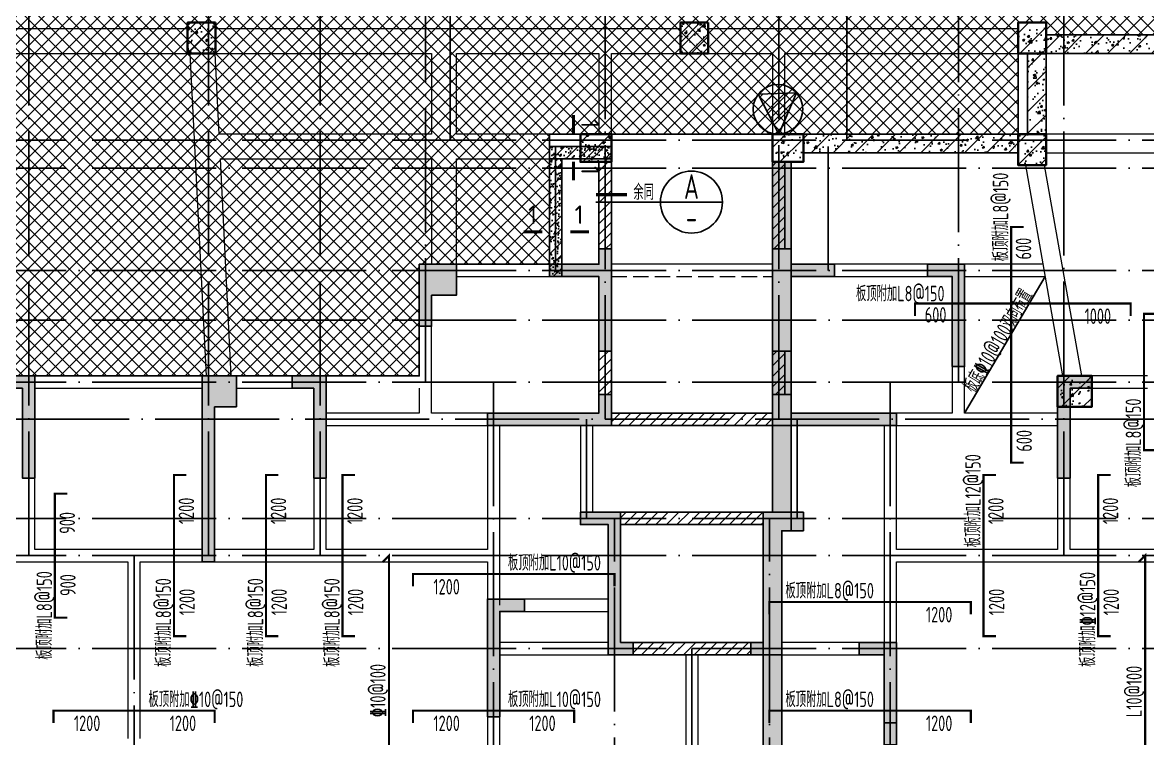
# Model space of a CAD drawing. Extents: x -1712635 to -854203, y -534641 to -21985.
# Drawn here: x -1247591 to -1229441, y -82062 to -70512 of the extents above; entities that cross this region are included whole.
import ezdxf
from ezdxf.enums import TextEntityAlignment as Align

# ---------------------------------------------------------------- set-up
doc = ezdxf.new("R2010")
doc.units = 0
doc.header["$LTSCALE"] = 1000
for name, pattern in [('DASH', [0.35, 0.25, -0.1]), ('DOTE', [2.42, 2, -0.2, 0.02, -0.2]), ('底图$0$虚线', [625, 375, -250])]:
    doc.linetypes.add(name, pattern=pattern)
doc.layers.get('0').update_dxf_attribs({"linetype": 'CONTINUOUS'})
for name, color, linetype in [('A-DOTE', 10, 'DOTE'), ('dsptext_beam', 7, 'CONTINUOUS'), ('HATCH', 8, 'CONTINUOUS'), ('S-B板填充', 251, 'CONTINUOUS'), ('S-B板边线', 2, 'CONTINUOUS'), ('S-B板配筋', 6, 'CONTINUOUS'), ('S-B板配筋号', 7, 'CONTINUOUS'), ('S-L主梁线', 4, 'DASH'), ('S-Q墙填充', 252, 'CONTINUOUS'), ('S-Q墙实线', 6, 'CONTINUOUS'), ('S-X详图标注', 3, 'CONTINUOUS'), ('S-Z柱实线', 6, 'CONTINUOUS'), ('S-引出线', 40, 'CONTINUOUS'), ('THICK', 6, 'CONTINUOUS'), ('THIN', 7, 'CONTINUOUS'), ('轮廓线-核心筒', 7, 'CONTINUOUS')]:
    doc.layers.add(name, color=color, linetype=linetype)
doc.layers.add('底图$0$砼柱', color=2, linetype='CONTINUOUS', lineweight=35)
doc.layers.add('底图$0$砼梁虚线', color=4, linetype='底图$0$虚线', lineweight=18)
doc.styles.add('TSSD_Label', font='Tssdeng.shx', dxfattribs={"width": 0.7, "bigfont": 'hztxt.shx'})
doc.styles.add('TSSD_Num', font='tssdeng.shx', dxfattribs={"width": 0.7, "bigfont": 'hztxt.shx'})
doc.styles.add('TSSD_REIN', font='tssdeng.shx', dxfattribs={"width": 0.7, "height": 300, "bigfont": 'tssdchn.shx'})
pattern_1 = [(50, (-1250292, -65762.5), (358.63, -31.376), [37.5, -412.5]), (355, (-1250292, -65762.5), (-69.3757, 376.096), [30, -330]), (100.4514, (-1250262.12, -65765.1), (289.2547, 344.7198), [31.87, -350.571]), (46.1842, (-1250292, -65662.5), (533.6205, -82.7595), [56.25, -618.75]), (96.6356, (-1250247.54, -65669.4), (467.331, 487.059), [47.805, -525.8565]), (351.1842, (-1250292, -65662.5), (467.331, 487.059), [45, -495]), (21, (-1250242, -65687.5), (298.4535, -201.3094), [37.5, -412.5]), (326, (-1250242, -65687.5), (121.6577, 362.575), [30, -330]), (71.4514, (-1250217.14, -65704.28), (420.1113, 161.2652), [31.87, -350.571]), (37.5, (-1250292.01, -65762.5), (6.07993, 166.4469), [0, -326, 0, -335, 0, -331.25]), (7.5, (-1250292, -65762.5), (131.5348, 197.2059), [0, -191, 0, -318.5, 0, -126.25]), (327.5, (-1250403.51, -65762.5), (266.9112, -11.27744), [0, -125, 0, -390, 0, -517.5]), (317.5, (-1250453.5, -65762.5), (291.593, 50.0525), [0, -162.5, 0, -259, 0, -367.5]), (45, (-1250292, -65762.5), (-176.7767, 176.7767), [])]
pattern_2 = [(50, (196460.15, -212080.9), (215.17805, -18.82564), [22.5, -247.5]), (355, (196460.15, -212080.9), (-41.6254, 225.65764), [18, -198]), (100.4514, (196478.08, -212082.46), (173.55281, 206.83186), [19.12206, -210.34263]), (46.1842, (196460.15, -212020.9), (320.17231, -49.6557), [33.75, -371.25]), (96.6356, (196486.83, -212025.03), (280.3988, 292.23536), [28.6831, -315.5139]), (351.1842, (196460.15, -212020.9), (280.3986, 292.23558), [27, -297]), (21, (196490.15, -212035.9), (179.07212, -120.78567), [22.5, -247.5]), (326, (196490.15, -212035.9), (72.9946, 217.54501), [18, -198]), (71.4514, (196505.07, -212045.96), (252.06679, 96.75915), [19.12206, -210.34263]), (37.5, (196460.146, -212080.89), (3.647957, 99.868156), [0, -195.6, 0, -201, 0, -198.75]), (7.5, (196460.15, -212080.89), (78.92086, 118.323514), [0, -114.6, 0, -191.1, 0, -75.75]), (327.5, (196393.246, -212080.89), (160.14673, -6.766462), [0, -75, 0, -234, 0, -310.5]), (317.5, (196363.25, -212080.89), (174.95585, 30.031495), [0, -97.5, 0, -155.4, 0, -220.5]), (45, (196460.15, -212080.89), (-106.06602, 106.06602), [])]
pattern_3 = [(45, (-1207658.69, -139521.3), (-84.85281, 84.85281), [])]

# ---------------------------------------------------------------- blocks, each defined once
blk = doc.blocks.new('20210825.01395608')
at = {"layer": 'A-DOTE'}
for p, q in [((85398.7, -245613.2), (85398.7, -233739.7)), ((88298.7, -245613.2), (88298.7, -233739.7)), ((90098.7, -245613.2), (90098.7, -233739.7)), ((91798.7, -242813.2), (91798.7, -233739.7)), ((92198.7, -238913.2), (92198.7, -233739.7)), ((94698.7, -243413), (94698.7, -233739.7)), ((97498.7, -243413), (97498.7, -233739.7)), ((98598.7, -238913.2), (98598.7, -233739.7)), ((100398.7, -242813.2), (100398.7, -233739.7)), ((102098.7, -245613.2), (102098.7, -233739.7)), ((136822.6, -238913.2), (82598.7, -238913.2)), ((93898.7, -241013.2), (93898.7, -238913.2)), ((98298.7, -241013.2), (98298.7, -238913.2)), ((136822.6, -239363.2), (82598.7, -239363.2)), ((136822.6, -241013.2), (82598.7, -241013.2)), ((136822.6, -241813.2), (82598.7, -241813.2)), ((136822.6, -242813.2), (82598.7, -242813.2)), ((92898.9, -242813.2), (92898.7, -255388.1)), ((99298.5, -242813.2), (99298.7, -255388.1)), ((82598.7, -243413), (136822.6, -243413)), ((94398.7, -245013.2), (94398.7, -243413.2)), ((97798.7, -245013.2), (97798.7, -243413.2)), ((136822.6, -245013.2), (82598.7, -245013.2)), ((94848.7, -255388.1), (94848.7, -245013.2)), ((97348.7, -255388.1), (97348.7, -245013.2)), ((136822.6, -245613.2), (82598.7, -245613.2)), ((87098.7, -245613.2), (87098.7, -255388.1)), ((136822.6, -247113.2), (82598.7, -247113.2)), ((96098.7, -247113.2), (96098.7, -255388.1))]:
    blk.add_line(p, q, dxfattribs=at)
blk = doc.blocks.new('20210825.10535029')
at = {"layer": 'S-B板填充'}
h = blk.add_hatch(dxfattribs=at)
h.set_pattern_fill('ARMORED', color=2, scale=30, style=0)
h.set_pattern_definition(pattern_2)
h.paths.add_polyline_path([(412, 1900), (1412, 1900), (1412, 2100), (412, 2100)])
h = blk.add_hatch(dxfattribs=at)
h.set_pattern_fill('ARMORED', color=2, scale=30, style=0)
h.set_pattern_definition(pattern_2)
h.paths.add_polyline_path([(412, 0), (612, 0), (612, 1900), (412, 1900)])
at = {"layer": 'S-B板边线', "color": 2}
for points in [[(412, 1900), (1412, 1900), (1412, 2100), (412, 2100)], [(412, 0), (612, 0), (612, 1900), (412, 1900)]]:
    blk.add_lwpolyline(points, close=True, dxfattribs=at)
at = {"layer": 'THICK', "const_width": 50}
for points in [[(300, 725), (0, 725)], [(751, 725), (1051, 725)]]:
    blk.add_lwpolyline(points, dxfattribs=at)
at = {"layer": 'THICK', "style": 'TSSD_Label'}
for p in [(69, 850), (820, 850)]:
    blk.add_text('1', height=300, dxfattribs=at).set_placement(p)
blk = doc.blocks.new('20210825.10540625')
at = {"layer": 'THICK', "const_width": 50}
for points in [[(801, 2306), (801, 2606)], [(801, 1855), (801, 1555)]]:
    blk.add_lwpolyline(points, dxfattribs=at)
at = {"layer": 'dsptext_beam'}
blk.add_blockref('20210825.10535029', (0, 0), dxfattribs=at)
at = {"layer": 'THICK', "style": 'TSSD_Label'}
for p in [(926, 2537), (926, 1786)]:
    blk.add_text('1', height=300, rotation=270, dxfattribs=at).set_placement(p)
blk = doc.blocks.new('ts_idx')
at = {"color": 0, "linetype": 'ByBlock', "lineweight": -2}
blk.add_line((-0.5, 0), (0.5, 0), dxfattribs=at)
blk.add_circle((0, 0), 0.5, dxfattribs=at)
at = {"color": 0, "linetype": 'ByBlock', "lineweight": -2, "style": 'TSSD_Num', "width": 0.7}
for tag, p in [('1', (0, 0.25)), ('A', (0, -0.25))]:
    blk.add_attdef(tag, text='', height=0.4, dxfattribs=at).set_placement(p, align=Align.MIDDLE_CENTER)
blk = doc.blocks.new('20210825.16003463')
at = {"layer": 'S-X详图标注'}
h = blk.add_hatch(dxfattribs=at)
h.set_pattern_fill('METAL', color=256, scale=30, style=0)
h.set_pattern_definition([(45, (126275.17, -197554.11), (-84.852814, 84.852814), [])])
h.paths.add_polyline_path([(14740, 13400), (14409, 14043), (15028, 14063)])
blk.add_lwpolyline([(14740, 13400), (14409, 14043), (15028, 14063), (14740, 13400)], dxfattribs=at)
blk.add_circle((14727, 13800), 400, dxfattribs=at)

msp = doc.modelspace()

# ---------------------------------------------------------------- hatches: boundary and pattern name
at = {"layer": 'HATCH'}
h = msp.add_hatch(dxfattribs=at)
h.set_pattern_fill('METAL', color=256, scale=30, style=0)
h.set_pattern_definition(pattern_3)
h.paths.add_polyline_path([(-1238291.31, -72762.27), (-1238091.31, -72762.27), (-1238091.31, -74162.27), (-1238291.31, -74162.27)])
h = msp.add_hatch(dxfattribs=at)
h.set_pattern_fill('METAL', color=256, scale=30, style=0)
h.set_pattern_definition(pattern_3)
h.paths.add_polyline_path([(-1235491.31, -72762.26), (-1235291.31, -72762.26), (-1235291.31, -74162.27), (-1235491.31, -74162.27)])
h = msp.add_hatch(dxfattribs=at)
h.set_pattern_fill('METAL', color=256, scale=30, style=0)
h.set_pattern_definition(pattern_3)
h.paths.add_polyline_path([(-1238291.31, -75812.27), (-1238091.31, -75812.27), (-1238091.31, -76512.27), (-1238291.31, -76512.27)])
h = msp.add_hatch(dxfattribs=at)
h.set_pattern_fill('METAL', color=256, scale=30, style=0)
h.set_pattern_definition(pattern_3)
h.paths.add_polyline_path([(-1235491.31, -75812.27), (-1235291.31, -75812.27), (-1235291.31, -76512.27), (-1235491.31, -76512.27)])
h = msp.add_hatch(dxfattribs=at)
h.set_pattern_fill('METAL', color=256, scale=30, style=0)
h.set_pattern_definition(pattern_3)
h.paths.add_polyline_path([(-1238091.31, -76811.99), (-1235491.31, -76811.99), (-1235491.31, -77011.99), (-1238091.31, -77011.99)])
h = msp.add_hatch(dxfattribs=at)
h.set_pattern_fill('METAL', color=256, scale=30, style=0)
h.set_pattern_definition(pattern_3)
h.paths.add_polyline_path([(-1237941.31, -78412.27), (-1235641.31, -78412.27), (-1235641.31, -78612.26), (-1237941.31, -78612.26)])
h = msp.add_hatch(dxfattribs=at)
h.set_pattern_fill('METAL', color=256, scale=30, style=0)
h.set_pattern_definition(pattern_3)
h.paths.add_polyline_path([(-1237741.31, -80512.27), (-1235841.31, -80512.27), (-1235841.31, -80712.27), (-1237741.31, -80712.27)])
at = {"layer": 'S-B板填充'}
h = msp.add_hatch(dxfattribs=at)
h.set_pattern_fill('HOLE_MATETIEL', color=256, scale=50, style=0)
h.set_pattern_definition([(45, (-1207658.69, -77072.05), (-112.2532, 112.2532), []), (135, (-1207658.69, -77072.05), (-112.2532, -112.2532), [])])
h.paths.add_polyline_path([(-1196653.04, -67238.71), (-1250291.31, -67238.71), (-1250291.31, -87387.13), (-1196653.04, -87387.13)])
h.paths.add_polyline_path([(-1233491.31, -84912.27), (-1240091.31, -84912.27), (-1240091.31, -83712.27), (-1249691.31, -83712.27), (-1249691.31, -83212.27), (-1249391.31, -83212.27), (-1249391.31, -76212.27), (-1241191.31, -76212.26), (-1241191.31, -74412.26), (-1239091.31, -74412.27), (-1239091.31, -72312.27), (-1236191.31, -72312.27), (-1231528.04, -72312.27), (-1231528.04, -70512.27), (-1231078.04, -70512.27), (-1231078.04, -70712.27), (-1226078.04, -70712.27), (-1226078.04, -70512.27), (-1225628.04, -70512.27), (-1225628.04, -70712.27), (-1223391.31, -70712.27), (-1223391.31, -72312.27), (-1223241.31, -72312.27), (-1223241.31, -72812.27), (-1223391.31, -72812.26), (-1223391.31, -76112.26), (-1216191.31, -76112.27), (-1216191.31, -74412.27), (-1207391.31, -74412.27), (-1207391.31, -76811.98), (-1205891.31, -76811.98), (-1205891.31, -72812.27), (-1206041.31, -72812.27), (-1206041.31, -72312.27), (-1197691.31, -72312.27), (-1197691.31, -83712.27), (-1208491.31, -83712.27), (-1208491.31, -84912.27), (-1215091.31, -84912.27), (-1215091.31, -83712.27), (-1233491.31, -83712.27)], flags=16)
at = {"layer": 'S-Q墙填充'}
h = msp.add_hatch(dxfattribs=at)
h.set_pattern_fill('ARMORED', color=252, scale=50, style=0)
h.set_pattern_definition(pattern_1)
h.paths.add_polyline_path([(-1244478.04, -70512.27), (-1244928.04, -70512.27), (-1244928.04, -71012.27), (-1244478.04, -71012.27)])
h = msp.add_hatch(dxfattribs=at)
h.set_pattern_fill('ARMORED', color=252, scale=50, style=0)
h.set_pattern_definition(pattern_1)
h.paths.add_polyline_path([(-1236528.04, -70512.27), (-1236978.04, -70512.27), (-1236978.04, -71012.27), (-1236528.04, -71012.27)])
h = msp.add_hatch(dxfattribs=at)
h.set_pattern_fill('ARMORED', color=252, scale=50, style=0)
h.set_pattern_definition(pattern_1)
h.paths.add_polyline_path([(-1231078.04, -70512.27), (-1231528.04, -70512.27), (-1231528.04, -71012.27), (-1231078.04, -71012.27)])
h = msp.add_hatch(dxfattribs=at)
h.set_pattern_fill('ARMORED', color=252, scale=50, style=0)
h.set_pattern_definition(pattern_1)
h.paths.add_polyline_path([(-1231078.04, -71012.27), (-1226078.04, -71012.27), (-1226078.04, -70712.27), (-1231078.04, -70712.27)])
h = msp.add_hatch(dxfattribs=at)
h.set_pattern_fill('ARMORED', color=252, scale=50, style=0)
h.set_pattern_definition(pattern_1)
h.paths.add_polyline_path([(-1231378.04, -72312.27), (-1231378.04, -71012.27), (-1231078.04, -71012.27), (-1231078.04, -72312.27)])
h = msp.add_hatch(dxfattribs=at)
h.set_pattern_fill('ARMORED', color=252, scale=50, style=0)
h.set_pattern_definition(pattern_1)
h.paths.add_polyline_path([(-1238591.31, -72312.27), (-1238591.31, -72762.27), (-1238091.31, -72762.27), (-1238091.31, -72312.27)])
h = msp.add_hatch(dxfattribs=at)
h.set_pattern_fill('ARMORED', color=252, scale=50, style=0)
h.set_pattern_definition(pattern_1)
h.paths.add_polyline_path([(-1235491.31, -72312.27), (-1235491.31, -72762.27), (-1234991.31, -72762.27), (-1234991.31, -72312.27)])
h = msp.add_hatch(dxfattribs=at)
h.set_pattern_fill('ARMORED', color=252, scale=50, style=0)
h.set_pattern_definition(pattern_1)
h.paths.add_polyline_path([(-1234991.31, -72312.27), (-1231528.04, -72312.27), (-1231528.04, -72612.27), (-1234991.31, -72612.27)])
h = msp.add_hatch(dxfattribs=at)
h.set_pattern_fill('ARMORED', color=252, scale=50, style=0)
h.set_pattern_definition(pattern_1)
h.paths.add_polyline_path([(-1231078.04, -72312.27), (-1231528.04, -72312.27), (-1231528.04, -72812.27), (-1231078.04, -72812.27)])
h = msp.add_hatch(dxfattribs=at)
h.set_pattern_fill('ARMORED', color=252, scale=50, style=0)
h.set_pattern_definition(pattern_1)
h.paths.add_polyline_path([(-1235491.31, -78412.26), (-1235641.31, -78412.26), (-1235641.31, -83712.27), (-1233691.31, -83712.27), (-1233691.31, -83412.27), (-1235341.31, -83412.27), (-1235341.31, -78712.26), (-1235191.31, -78712.26), (-1235191.31, -72762.27), (-1235491.31, -72762.27)])
for points in [[(-1238291.31, -75812.27), (-1238091.31, -75812.27), (-1238091.31, -74162.27), (-1238291.31, -74162.27), (-1238291.31, -74412.27), (-1239091.31, -74412.27), (-1239091.31, -74612.27), (-1238291.31, -74612.27)], [(-1235191.31, -75812.27), (-1235491.31, -75812.27), (-1235491.31, -74162.27), (-1235191.31, -74162.27), (-1235191.31, -74412.27), (-1234491.31, -74412.27), (-1234491.31, -74612.27), (-1235191.31, -74612.27)], [(-1241191.31, -74412.27), (-1240591.31, -74412.27), (-1240591.31, -74912.27), (-1240991.31, -74912.27), (-1240991.31, -75412.27), (-1241191.31, -75412.27)], [(-1232391.31, -74412.27), (-1232991.31, -74412.27), (-1232991.31, -74612.27), (-1232591.31, -74612.27), (-1232591.31, -76062.27), (-1232391.31, -76062.27)], [(-1247391.31, -76212.27), (-1247391.31, -77862.27), (-1247591.31, -77862.27), (-1247591.31, -76412.27), (-1247891.31, -76412.27), (-1247891.31, -76212.27)], [(-1244141.31, -76712.27), (-1244491.31, -76712.27), (-1244491.31, -79212.27), (-1244691.31, -79212.27), (-1244691.31, -76212.27), (-1244141.31, -76212.27)], [(-1242691.31, -76212.27), (-1242691.31, -77862.27), (-1242891.31, -77862.27), (-1242891.31, -76412.27), (-1243241.31, -76412.27), (-1243241.31, -76212.27)], [(-1230691.31, -77862.27), (-1230691.31, -76412.27), (-1230341.31, -76412.27), (-1230341.31, -76212.27), (-1230891.31, -76212.27), (-1230891.31, -77862.27)], [(-1238091.31, -76512.27), (-1238091.31, -77012.27), (-1240091.31, -77012.27), (-1240091.31, -76812.27), (-1238291.31, -76812.27), (-1238291.31, -76512.27)], [(-1235491.31, -76512.27), (-1235491.31, -77012.27), (-1233491.31, -77012.27), (-1233491.31, -76812.27), (-1235191.31, -76812.27), (-1235191.31, -76512.27)], [(-1238591.31, -78412.27), (-1238591.31, -78612.27), (-1238141.31, -78612.27), (-1238141.31, -80712.27), (-1237741.31, -80712.27), (-1237741.31, -80512.27), (-1237941.31, -80512.27), (-1237941.31, -78412.27)], [(-1234991.31, -78412.27), (-1234991.31, -78712.27), (-1235341.31, -78712.27), (-1235341.31, -80712.27), (-1235841.31, -80712.27), (-1235841.31, -80512.27), (-1235641.31, -80512.27), (-1235641.31, -78412.27)], [(-1239891.31, -79812.27), (-1239491.31, -79812.27), (-1239491.31, -80012.27), (-1239891.31, -80012.27), (-1239891.31, -81712.27), (-1240091.31, -81712.27), (-1240091.31, -79812.27)], [(-1233691.31, -80512.27), (-1234091.31, -80512.27), (-1234091.31, -80712.27), (-1233691.31, -80712.27), (-1233691.31, -82162.27), (-1233491.31, -82162.27), (-1233491.31, -80512.27)], [(-1233491.31, -81812.27), (-1233691.31, -81812.27), (-1233691.31, -80512.27), (-1233491.31, -80512.27)]]:
    msp.add_hatch(color=256, dxfattribs=at).paths.add_polyline_path(points)
h = msp.add_hatch(dxfattribs=at)
h.set_pattern_fill('ARMORED', color=252, scale=50, style=0)
h.set_pattern_definition(pattern_1)
h.paths.add_polyline_path([(-1230891.31, -76712.27), (-1230341.31, -76712.27), (-1230341.31, -76212.27), (-1230891.31, -76212.27)])

# ---------------------------------------------------------------- linework, layer by layer
at = {"layer": 'S-B板配筋', "color": 2}
for points in [[(-1238291.31, -72762.27), (-1238091.31, -72762.27), (-1238091.31, -74162.27), (-1238291.31, -74162.27)], [(-1235491.31, -72762.26), (-1235291.31, -72762.26), (-1235291.31, -74162.27), (-1235491.31, -74162.27)], [(-1238291.31, -75812.27), (-1238091.31, -75812.27), (-1238091.31, -76512.27), (-1238291.31, -76512.27)], [(-1235491.31, -75812.27), (-1235291.31, -75812.27), (-1235291.31, -76512.27), (-1235491.31, -76512.27)], [(-1238091.31, -76811.99), (-1235491.31, -76811.99), (-1235491.31, -77011.99), (-1238091.31, -77011.99)], [(-1237941.31, -78412.27), (-1235641.31, -78412.27), (-1235641.31, -78612.26), (-1237941.31, -78612.26)], [(-1237741.31, -80512.27), (-1235841.31, -80512.27), (-1235841.31, -80712.27), (-1237741.31, -80712.27)]]:
    msp.add_lwpolyline(points, close=True, dxfattribs=at)
at = {"layer": 'S-B板配筋', "lineweight": 35, "const_width": 35}
for points in [[(-1231441.3, -77611.99), (-1231641.3, -77611.99), (-1231641.3, -73812.25), (-1231441.3, -73812.25)], [(-1233191.31, -75244.46), (-1233191.31, -75044.46), (-1229713.28, -75044.46), (-1229713.28, -75244.46)], [(-1229298.12, -77412.25), (-1229498.12, -77412.25), (-1229498.12, -75212.25), (-1229298.12, -75212.25)], [(-1244947.36, -80412.26), (-1245147.36, -80412.26), (-1245147.36, -77812.26), (-1244947.36, -77812.26)], [(-1243462.04, -80412.26), (-1243662.04, -80412.26), (-1243662.04, -77812.26), (-1243462.04, -77812.26)], [(-1242228.33, -80412.26), (-1242428.33, -80412.26), (-1242428.33, -77812.26), (-1242228.33, -77812.26)], [(-1231887.15, -80412.26), (-1232087.15, -80412.26), (-1232087.15, -77812.26), (-1231887.15, -77812.26)], [(-1230038, -80412.26), (-1230238, -80412.26), (-1230238, -77812.26), (-1230038, -77812.26)], [(-1246869.01, -80112.26), (-1247069.01, -80112.26), (-1247069.01, -78112.26), (-1246869.01, -78112.26)], [(-1241785.81, -83506.19), (-1241679.75, -83612.26), (-1241679.75, -79112.26), (-1241785.81, -79218.32)], [(-1229585.83, -83506.19), (-1229479.77, -83612.26), (-1229479.77, -79112.26), (-1229585.83, -79218.32)], [(-1241291.29, -79609.61), (-1241291.29, -79409.61), (-1238041.31, -79409.61), (-1238041.31, -79609.61)], [(-1235541.31, -80059.25), (-1235541.31, -79859.25), (-1232291.32, -79859.25), (-1232291.32, -80059.25)], [(-1247091.29, -81812.59), (-1247091.29, -81612.59), (-1244491.29, -81612.59), (-1244491.29, -81812.59)], [(-1241291.29, -81812.59), (-1241291.29, -81612.59), (-1238691.29, -81612.59), (-1238691.29, -81812.59)], [(-1235541.31, -81812.59), (-1235541.31, -81612.59), (-1232291.32, -81612.59), (-1232291.32, -81812.59)]]:
    msp.add_lwpolyline(points, dxfattribs=at)
at = {"layer": 'S-B板配筋', "color": 6}
msp.add_lwpolyline([(-1232391.31, -76812), (-1231094.37, -74612.27)], dxfattribs=at)
at = {"layer": 'S-L主梁线', "linetype": 'ByBlock', "lineweight": 18}
msp.add_line((-1235491.31, -74412.27), (-1238091.31, -74412.27), dxfattribs=at)
at = {"layer": 'S-L主梁线', "linetype": 'DASH', "lineweight": 18}
msp.add_line((-1238091.31, -74612.27), (-1235491.31, -74612.27), dxfattribs=at)
at = {"layer": 'S-Q墙实线'}
for points in [[(-1231078.04, -71012.27), (-1226078.04, -71012.27), (-1226078.04, -70712.27), (-1231078.04, -70712.27), (-1231078.04, -71012.27)], [(-1239891.31, -79812.27), (-1239491.31, -79812.27), (-1239491.31, -80012.27), (-1239891.31, -80012.27), (-1239891.31, -81712.27), (-1240091.31, -81712.27), (-1240091.31, -79812.27), (-1239891.31, -79812.27)], [(-1233691.31, -80512.27), (-1234091.31, -80512.27), (-1234091.31, -80712.27), (-1233691.31, -80712.27), (-1233691.31, -82162.27), (-1233491.31, -82162.27), (-1233491.31, -80512.27), (-1233691.31, -80512.27)]]:
    msp.add_lwpolyline(points, dxfattribs=at)
at = {"layer": 'S-Q墙实线', "linetype": 'ByBlock'}
for points in [[(-1231378.04, -72312.27), (-1231378.04, -71012.27), (-1231078.04, -71012.27), (-1231078.04, -72312.27)], [(-1234991.31, -72312.27), (-1231528.04, -72312.27), (-1231528.04, -72612.27), (-1234991.31, -72612.27)]]:
    msp.add_lwpolyline(points, close=True, dxfattribs=at)
msp.add_lwpolyline([(-1235491.31, -78412.26), (-1235641.31, -78412.26), (-1235641.31, -83712.27), (-1233691.31, -83712.27), (-1233691.31, -83412.27), (-1235341.31, -83412.27), (-1235341.31, -78712.26), (-1235191.31, -78712.26), (-1235191.31, -72762.27), (-1235491.31, -72762.27), (-1235491.31, -78412.26)], dxfattribs=at)
at = {"layer": 'S-Q墙实线'}
for points in [[(-1238291.31, -75812.27), (-1238091.31, -75812.27), (-1238091.31, -74162.27), (-1238291.31, -74162.27), (-1238291.31, -74412.27), (-1239091.31, -74412.27), (-1239091.31, -74612.27), (-1238291.31, -74612.27)], [(-1235191.31, -75812.27), (-1235491.31, -75812.27), (-1235491.31, -74162.27), (-1235191.31, -74162.27), (-1235191.31, -74412.27), (-1234491.31, -74412.27), (-1234491.31, -74612.27), (-1235191.31, -74612.27)], [(-1241191.31, -74412.27), (-1240591.31, -74412.27), (-1240591.31, -74912.27), (-1240991.31, -74912.27), (-1240991.31, -75412.27), (-1241191.31, -75412.27)], [(-1232391.31, -74412.27), (-1232991.31, -74412.27), (-1232991.31, -74612.27), (-1232591.31, -74612.27), (-1232591.31, -76062.27), (-1232391.31, -76062.27)], [(-1247391.31, -76212.27), (-1247391.31, -77862.27), (-1247591.31, -77862.27), (-1247591.31, -76412.27), (-1247891.31, -76412.27), (-1247891.31, -76212.27)], [(-1244141.31, -76712.27), (-1244491.31, -76712.27), (-1244491.31, -79212.27), (-1244691.31, -79212.27), (-1244691.31, -76212.27), (-1244141.31, -76212.27)], [(-1242691.31, -76212.27), (-1242691.31, -77862.27), (-1242891.31, -77862.27), (-1242891.31, -76412.27), (-1243241.31, -76412.27), (-1243241.31, -76212.27)], [(-1230691.31, -77862.27), (-1230691.31, -76412.27), (-1230341.31, -76412.27), (-1230341.31, -76212.27), (-1230891.31, -76212.27), (-1230891.31, -77862.27)], [(-1238091.31, -76512.27), (-1238091.31, -77012.27), (-1240091.31, -77012.27), (-1240091.31, -76812.27), (-1238291.31, -76812.27), (-1238291.31, -76512.27)], [(-1235491.31, -76512.27), (-1235491.31, -77012.27), (-1233491.31, -77012.27), (-1233491.31, -76812.27), (-1235191.31, -76812.27), (-1235191.31, -76512.27)], [(-1238591.31, -78412.27), (-1238591.31, -78612.27), (-1238141.31, -78612.27), (-1238141.31, -80712.27), (-1237741.31, -80712.27), (-1237741.31, -80512.27), (-1237941.31, -80512.27), (-1237941.31, -78412.27)], [(-1234991.31, -78412.27), (-1234991.31, -78712.27), (-1235341.31, -78712.27), (-1235341.31, -80712.27), (-1235841.31, -80712.27), (-1235841.31, -80512.27), (-1235641.31, -80512.27), (-1235641.31, -78412.27)], [(-1233491.31, -81812.27), (-1233691.31, -81812.27), (-1233691.31, -80512.27), (-1233491.31, -80512.27)]]:
    msp.add_lwpolyline(points, close=True, dxfattribs=at)
at = {"layer": 'S-Z柱实线', "lineweight": 35}
for points in [[(-1244478.04, -70512.27), (-1244928.04, -70512.27), (-1244928.04, -71012.27), (-1244478.04, -71012.27)], [(-1236528.04, -70512.27), (-1236978.04, -70512.27), (-1236978.04, -71012.27), (-1236528.04, -71012.27)], [(-1231078.04, -70512.27), (-1231528.04, -70512.27), (-1231528.04, -71012.27), (-1231078.04, -71012.27)], [(-1238591.31, -72312.27), (-1238591.31, -72762.27), (-1238091.31, -72762.27), (-1238091.31, -72312.27)], [(-1235491.31, -72312.27), (-1235491.31, -72762.27), (-1234991.31, -72762.27), (-1234991.31, -72312.27)], [(-1231078.04, -72312.27), (-1231528.04, -72312.27), (-1231528.04, -72812.27), (-1231078.04, -72812.27)], [(-1230891.31, -76712.27), (-1230341.31, -76712.27), (-1230341.31, -76212.27), (-1230891.31, -76212.27)]]:
    msp.add_lwpolyline(points, close=True, dxfattribs=at)
at = {"layer": 'S-引出线'}
for p, q in [((-1238340.04, -73408.99), (-1237918.4, -73408.99)), ((-1237918.4, -73408.99), (-1237298.57, -73408.99))]:
    msp.add_line(p, q, dxfattribs=at)
at = {"layer": 'S-引出线', "const_width": 50}
msp.add_lwpolyline([(-1238340.04, -73288.99), (-1237840.04, -73288.99)], dxfattribs=at)
at = {"layer": '底图$0$砼柱', "color": 3, "lineweight": 35}
for points in [[(-1244478.04, -70512.26), (-1244928.04, -70512.26), (-1244928.04, -71012.26), (-1244478.04, -71012.26)], [(-1236528.04, -70512.26), (-1236978.04, -70512.26), (-1236978.04, -71012.26), (-1236528.04, -71012.26)], [(-1231078.04, -70512.26), (-1231528.04, -70512.26), (-1231528.04, -71012.26), (-1231078.04, -71012.26)], [(-1238591.31, -72312.26), (-1238591.31, -72762.26), (-1238091.31, -72762.26), (-1238091.31, -72312.26)], [(-1235491.31, -72312.26), (-1235491.31, -72762.26), (-1234991.31, -72762.26), (-1234991.31, -72312.26)], [(-1231078.04, -72312.26), (-1231528.04, -72312.26), (-1231528.04, -72812.26), (-1231078.04, -72812.26)]]:
    msp.add_lwpolyline(points, close=True, dxfattribs=at)
at = {"layer": '底图$0$砼梁虚线', "lineweight": 18}
for p, q in [((-1244928.04, -70612.26), (-1249928.04, -70612.26)), ((-1240891.31, -70612.27), (-1244478.04, -70612.27)), ((-1238191.31, -70612.27), (-1240891.31, -70612.27)), ((-1236978.04, -70612.27), (-1238191.31, -70612.27)), ((-1235391.31, -70612.27), (-1236528.04, -70612.27)), ((-1231528.04, -70612.27), (-1235391.31, -70612.27)), ((-1249928.04, -71012.26), (-1244928.04, -71012.26)), ((-1244890.71, -71012.26), (-1244629.14, -76212.26)), ((-1244490.21, -71012.26), (-1244424.81, -72312.27)), ((-1244478.04, -71012.27), (-1240991.31, -71012.27)), ((-1240991.31, -71012.27), (-1240991.31, -72312.27)), ((-1240591.31, -72312.27), (-1240591.31, -71012.27)), ((-1240591.31, -71012.27), (-1238291.31, -71012.27)), ((-1238291.31, -71012.27), (-1238291.31, -72312.27)), ((-1235291.31, -72312.27), (-1235291.31, -71012.27)), ((-1235291.31, -71012.27), (-1231528.04, -71012.27)), ((-1240991.31, -72312.27), (-1244424.81, -72312.27)), ((-1238591.31, -72312.27), (-1240591.31, -72312.27)), ((-1226077.06, -72312.27), (-1231078.04, -72312.27)), ((-1244404.69, -72712.27), (-1240991.31, -72712.27)), ((-1244404.69, -72712.27), (-1244228.63, -76212.26)), ((-1240991.31, -72712.27), (-1240991.31, -74412.27)), ((-1240591.31, -72712.27), (-1238591.31, -72712.27)), ((-1240591.31, -74412.27), (-1240591.31, -72712.27)), ((-1239091.31, -72712.27), (-1239091.31, -74412.26)), ((-1238291.31, -72762.27), (-1238291.31, -74212.27)), ((-1231078.04, -72612.27), (-1226081.71, -72612.27)), ((-1231411.32, -72812.26), (-1230812.64, -76212.26)), ((-1231106.71, -72812.26), (-1230508.02, -76212.26)), ((-1231129.59, -74412.27), (-1232391.31, -74412.27)), ((-1240591.31, -74612.27), (-1239091.43, -74612.27)), ((-1234491.46, -74612.27), (-1232991.23, -74612.27)), ((-1232391.31, -74612.27), (-1231094.37, -74612.27)), ((-1240991.32, -76312.27), (-1240991.32, -75412.26)), ((-1238291.31, -75812.26), (-1238291.31, -76512.27)), ((-1232591.31, -76062.26), (-1232591.31, -76312.27)), ((-1232391.31, -76812), (-1232391.31, -76062.26)), ((-1240991.32, -76811.98), (-1240991.32, -76312.27)), ((-1232591.31, -76312.27), (-1232591.31, -76812)), ((-1247391.31, -76412.27), (-1244691.31, -76412.27)), ((-1244141.31, -76412.27), (-1243241.22, -76412.27)), ((-1241191.32, -76412.27), (-1241191.32, -76811.98)), ((-1230341.31, -76412.27), (-1229441.32, -76412.27)), ((-1241191.32, -76811.98), (-1242691.31, -76811.98)), ((-1239991.31, -76811.99), (-1240991.32, -76811.98)), ((-1232591.31, -76812), (-1233491.31, -76811.99)), ((-1230891.31, -76812.01), (-1232391.31, -76812)), ((-1242691.31, -77011.98), (-1241091.32, -77011.98)), ((-1241091.32, -77011.98), (-1240091.31, -77011.99)), ((-1240091.31, -77011.99), (-1240091.31, -79012.27)), ((-1239891.31, -79112.27), (-1239891.31, -77011.99)), ((-1238591.19, -77011.99), (-1238591.19, -78412.26)), ((-1238391.19, -78412.26), (-1238391.19, -77011.99)), ((-1238091.31, -77011.99), (-1235491.31, -77011.99)), ((-1233691.31, -77012.27), (-1233691.31, -79112.27)), ((-1233491.31, -77011.99), (-1232491.31, -77012)), ((-1233491.31, -79012.27), (-1233491.31, -77012.27)), ((-1232491.31, -77012), (-1230891.31, -77012.01)), ((-1247391.31, -79012.27), (-1247391.31, -77862.27)), ((-1242891.31, -77862.27), (-1242891.31, -79012.27)), ((-1242691.31, -79012.27), (-1242691.31, -77862.27)), ((-1230891.31, -77862.26), (-1230891.31, -79012.27)), ((-1230691.31, -79012.27), (-1230691.31, -77862.26)), ((-1235641.31, -78412.26), (-1237941.31, -78412.26)), ((-1245791.31, -79012.27), (-1247391.31, -79012.27)), ((-1244691.31, -79012.27), (-1245791.31, -79012.27)), ((-1242891.31, -79012.27), (-1244491.31, -79012.27)), ((-1240091.31, -79012.27), (-1242691.31, -79012.27)), ((-1239891.31, -79912.27), (-1239891.31, -79112.27)), ((-1233691.31, -79112.27), (-1233691.31, -80512.27)), ((-1230891.31, -79012.27), (-1233491.31, -79012.27)), ((-1229091.31, -79012.27), (-1230691.31, -79012.27)), ((-1248491.3, -79212.27), (-1247491.31, -79212.27)), ((-1247491.31, -79212.27), (-1245891.31, -79212.27)), ((-1245891.31, -79212.27), (-1245891.31, -82062.27)), ((-1245691.31, -79212.27), (-1244691.31, -79212.27)), ((-1245691.31, -82062.27), (-1245691.31, -79212.27)), ((-1244491.31, -79212.27), (-1242791.31, -79212.27)), ((-1242791.31, -79212.27), (-1240091.31, -79212.27)), ((-1240091.31, -79212.27), (-1240091.31, -79912.27)), ((-1233491.31, -79212.27), (-1230791.31, -79212.27)), ((-1233491.31, -80712.27), (-1233491.31, -79212.27)), ((-1230791.31, -79212.27), (-1229091.31, -79212.27)), ((-1238141.31, -79812.27), (-1239491.31, -79812.27)), ((-1239491.31, -80012.27), (-1238141.31, -80012.27)), ((-1238141.31, -80512.27), (-1239891.31, -80512.27)), ((-1234091.31, -80512.27), (-1235341.31, -80512.27)), ((-1239891.31, -80712.27), (-1238141.31, -80712.27)), ((-1237741.31, -80712.27), (-1236891.31, -80712.27)), ((-1236891.31, -80712.27), (-1236891.31, -83506.64)), ((-1236691.31, -80712.27), (-1235841.31, -80712.27)), ((-1236691.31, -83506.64), (-1236691.31, -80712.27)), ((-1235341.31, -80712.27), (-1234091.31, -80712.27)), ((-1240091.3, -81712.27), (-1240091.31, -83262.27)), ((-1239891.31, -83262.27), (-1239891.3, -81712.27))]:
    msp.add_line(p, q, dxfattribs=at)
at = {"layer": '底图$0$砼梁虚线', "linetype": 'ByBlock', "lineweight": 18}
for p, q in [((-1238091.31, -72312.27), (-1238091.31, -71012.27)), ((-1238091.31, -71012.27), (-1236978.04, -71012.27)), ((-1236528.04, -71012.27), (-1235491.31, -71012.27)), ((-1235491.31, -71012.27), (-1235491.31, -72312.27)), ((-1238891.31, -74412.26), (-1238891.31, -72712.27)), ((-1238091.31, -74212.27), (-1238091.31, -72762.27)), ((-1239091.43, -74412.27), (-1240591.31, -74412.27)), ((-1232991.23, -74412.27), (-1234491.46, -74412.27)), ((-1241191.32, -75412.26), (-1241191.32, -76212.27)), ((-1238091.31, -76512.27), (-1238091.31, -75812.26)), ((-1244691.31, -76212.27), (-1247391.31, -76212.27)), ((-1243241.22, -76212.27), (-1244141.31, -76212.27)), ((-1229441.32, -76212.27), (-1230341.31, -76212.27)), ((-1235491.31, -76811.99), (-1238091.31, -76811.99)), ((-1237941.31, -78612.26), (-1235641.31, -78612.26)), ((-1236791.31, -80512.27), (-1237741.31, -80512.27)), ((-1235841.31, -80512.27), (-1236791.31, -80512.27))]:
    msp.add_line(p, q, dxfattribs=at)
at = {"layer": '轮廓线-核心筒', "linetype": 'ByBlock'}
msp.add_lwpolyline([(-1216191.31, -74412.26), (-1216191.31, -76112.26), (-1223391.31, -76112.26), (-1223391.31, -72812.26), (-1223241.31, -72812.26), (-1223241.31, -72312.26), (-1223391.31, -72312.26), (-1223391.31, -70712.26), (-1225628.04, -70712.26), (-1225628.04, -70512.26), (-1226078.04, -70512.26), (-1226078.04, -70712.26), (-1231078.04, -70712.26), (-1231078.04, -70512.26), (-1231528.04, -70512.26), (-1231528.04, -72312.26), (-1236191.31, -72312.26), (-1236191.31, -72312.26), (-1239091.31, -72312.26), (-1239091.31, -74412.26), (-1241191.31, -74412.26), (-1241191.31, -76212.26), (-1249391.31, -76212.26)], dxfattribs=at)

# ---------------------------------------------------------------- block references
at = {"layer": 'A-DOTE'}
msp.add_blockref('20210825.01395608', (-1332890.01, 166500.98), dxfattribs=at)
at = {"layer": 'dsptext_beam'}
msp.add_blockref('20210825.10540625', (-1239503.55, -74612.27), dxfattribs=at)
at = {"layer": 'S-Q墙填充', "color": 2}
msp.add_blockref('20210825.16003463', (-1250131.04, -85712.06), dxfattribs=at)
at = {"layer": 'S-引出线'}
ref = msp.add_blockref('ts_idx', (-1236798.57, -73408.99), dxfattribs=dict(at, xscale=1000, yscale=1000, zscale=1000))
ref.add_attrib('1', 'A', dxfattribs={"layer": 'THIN', "height": 400, "style": 'TSSD_Num', "width": 0.7}).set_placement((-1236798.57, -73158.99), align=Align.MIDDLE_CENTER)
ref.add_attrib('10', '-', dxfattribs={"layer": 'THIN', "height": 400, "style": 'TSSD_Num', "width": 0.7}).set_placement((-1236798.57, -73658.99), align=Align.MIDDLE_CENTER)

# ---------------------------------------------------------------- texts
at = {"layer": 'S-B板配筋号', "color": 1, "style": 'TSSD_REIN', "width": 0.7}
for s, rotation, p in [('板顶附加L8@150', 90, (-1231687.07, -74364.03)), ('板底%%13210@100双向布置', 59.47687, (-1232221.53, -76505.06)), ('板顶附加L8@150', 90, (-1229543.89, -78006.91)), ('板顶附加L12@150', 90, (-1232132.92, -78976.29)), ('板顶附加L8@150', 90, (-1247114.78, -80791.98)), ('板顶附加L8@150', 90, (-1245193.13, -80905.93)), ('板顶附加L8@150', 90, (-1243707.81, -80905.93)), ('板顶附加L8@150', 90, (-1242474.1, -80905.93)), ('板顶附加%%13212@150', 90, (-1230283.77, -80905.93)), ('L10@100', 449.999992, (-1229532.88, -81717.9)), ('%%13210@100', 449.999992, (-1241732.86, -81717.9))]:
    msp.add_text(s, height=250, rotation=rotation, dxfattribs=at).set_placement(p)
at = {"layer": 'S-B板配筋号', "style": 'TSSD_REIN', "width": 0.7}
for s, p in [('600', (-1231566.71, -74160.17)), ('600', (-1231555.89, -77260.54)), ('1200', (-1245072.77, -78390.72)), ('1200', (-1243587.44, -78390.72)), ('1200', (-1242353.74, -78390.72)), ('1200', (-1232012.56, -78390.72)), ('1200', (-1230163.41, -78390.72)), ('900', (-1246994.42, -78584.58)), ('900', (-1246983.6, -79587.33)), ('1200', (-1245061.95, -79860.81)), ('1200', (-1243576.63, -79860.81)), ('1200', (-1242342.93, -79860.81)), ('1200', (-1232001.74, -79860.81)), ('1200', (-1230152.59, -79860.81))]:
    msp.add_text(s, height=250, rotation=449.999992, dxfattribs=at).set_placement(p, align=Align.TOP_CENTER)
at = {"layer": 'S-B板配筋号', "color": 1, "style": 'TSSD_REIN', "width": 0.7}
for s, p in [('板顶附加L8@150', (-1234144.64, -75009.79)), ('板顶附加L10@150', (-1239759.13, -79352.82)), ('板顶附加L8@150', (-1235283.62, -79802.46)), ('板顶附加%%13210@150', (-1245559.13, -81555.8)), ('板顶附加L10@150', (-1239759.13, -81555.8)), ('板顶附加L8@150', (-1235283.62, -81555.8))]:
    msp.add_text(s, height=250, dxfattribs=at).set_placement(p)
at = {"layer": 'S-B板配筋号', "style": 'TSSD_REIN', "width": 0.7}
for s, p in [('600', (-1232860.15, -75103.14)), ('1000', (-1230242.34, -75124.46)), ('1200', (-1240748.4, -79489.61)), ('1200', (-1232802.73, -79939.25)), ('1200', (-1246548.4, -81692.59)), ('1200', (-1245002.7, -81692.59)), ('1200', (-1240748.4, -81692.59)), ('1200', (-1239202.7, -81692.59)), ('1200', (-1232802.73, -81692.59))]:
    msp.add_text(s, height=250, dxfattribs=at).set_placement(p, align=Align.TOP_CENTER)
at = {"layer": 'S-引出线', "color": 1, "style": 'TSSD_REIN', "width": 0.7}
msp.add_text('余同', height=250, dxfattribs=at).set_placement((-1237736.13, -73372.74))

doc.saveas('drawing.dxf')
